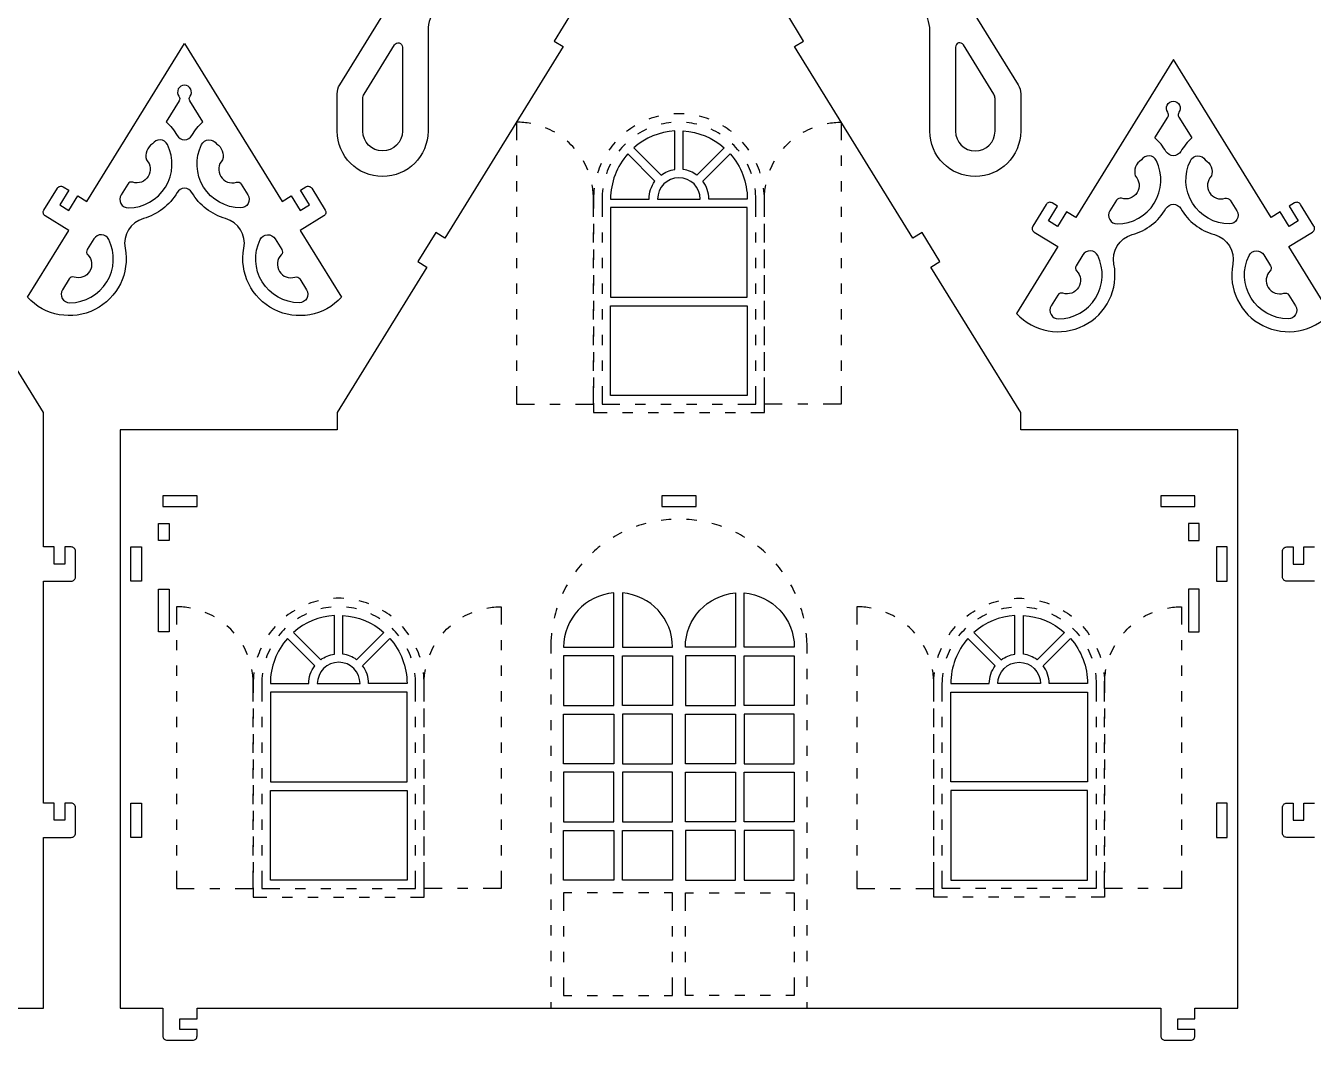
# Model space of a CAD drawing. Extents: x 3733 to 3923, y 1415 to 1537.
# Drawn here: x 3767.9 to 3828.2, y 1414.6 to 1462.1 of the extents above; entities that cross this region are included whole.
import ezdxf

# ---------------------------------------------------------------- set-up
doc = ezdxf.new("R2010")
doc.units = 0
doc.header["$MEASUREMENT"] = 0
doc.layers.add('LAYER1', color=18, linetype='CONTINUOUS')

msp = doc.modelspace()

# ---------------------------------------------------------------- linework, layer by layer
at = {"layer": 'LAYER1'}
for points in [[(3788.07, 1463.47, 0.364346), (3786.746, 1461.894), (3786.746, 1457.186, -1), (3782.493, 1457.186), (3782.493, 1458.938, -0.139213), (3782.612, 1459.359), (3786.697, 1465.972)], [(3810.289, 1465.972), (3814.373, 1459.359, -0.139213), (3814.493, 1458.938), (3814.493, 1457.186, -1), (3810.24, 1457.186), (3810.24, 1461.894, 0.364346), (3808.915, 1463.47, -0.419429)], [(3793.494, 1462.768), (3792.654, 1461.406), (3793.079, 1461.144), (3787.537, 1452.171), (3787.112, 1452.434), (3786.271, 1451.073), (3786.697, 1450.81), (3782.493, 1444.004), (3782.493, 1443.194), (3772.333, 1443.194), (3772.333, 1416.111), (3774.333, 1416.111), (3774.333, 1414.811, 0.414214), (3774.533, 1414.611), (3775.733, 1414.611, 0.414214), (3775.933, 1414.811), (3775.933, 1415.111), (3775.133, 1415.111), (3775.133, 1415.611), (3775.933, 1415.611), (3775.933, 1416.111), (3821.053, 1416.111), (3821.053, 1414.811, 0.414214), (3821.253, 1414.611), (3822.453, 1414.611, 0.414214), (3822.653, 1414.811), (3822.653, 1415.111), (3821.853, 1415.111), (3821.853, 1415.611), (3822.653, 1415.611), (3822.653, 1416.111), (3824.653, 1416.111), (3824.653, 1443.194), (3814.493, 1443.194), (3814.493, 1444.004), (3810.289, 1450.81), (3810.714, 1451.073), (3809.873, 1452.434), (3809.448, 1452.171), (3803.906, 1461.144), (3804.332, 1461.406), (3803.491, 1462.768)], [(3791.555, 1457.542, 0.046286), (3790.893, 1457.604), (3790.893, 1456.767)], [(3797.541, 1457.889, 0.030028), (3797.083, 1457.747)], [(3798.133, 1457.586, 0.033367), (3797.66, 1457.506)], [(3798.733, 1457.996, 0.030028), (3798.253, 1457.996)], [(3799.326, 1457.506, 0.033367), (3798.852, 1457.586)], [(3799.903, 1457.747, 0.030028), (3799.444, 1457.889)], [(3805.43, 1457.542, -0.046286), (3806.093, 1457.604), (3806.093, 1456.767)], [(3792.677, 1457.13, 0.033367), (3792.245, 1457.34)], [(3796.435, 1457.434, 0.030028), (3796.039, 1457.163)], [(3796.98, 1457.271, 0.033367), (3796.559, 1457.04)], [(3800.426, 1457.04, 0.033367), (3800.005, 1457.271)], [(3800.946, 1457.163, 0.030028), (3800.55, 1457.434)], [(3804.308, 1457.13, -0.033367), (3804.74, 1457.34)], [(3793.602, 1456.374, 0.033367), (3793.263, 1456.713)], [(3795.513, 1456.672, 0.030028), (3795.214, 1456.296)], [(3795.994, 1456.595, 0.033367), (3795.671, 1456.24)], [(3801.314, 1456.24, 0.033367), (3800.991, 1456.595)], [(3801.771, 1456.296, 0.030028), (3801.473, 1456.672)], [(3803.383, 1456.374, -0.033367), (3803.722, 1456.713)], [(3794.229, 1455.356, 0.033367), (3794.019, 1455.788)], [(3802.756, 1455.356, -0.033367), (3802.966, 1455.788)], [(3794.857, 1455.671, 0.030028), (3794.683, 1455.224)], [(3795.283, 1455.634, 0.033367), (3795.095, 1455.193)], [(3801.891, 1455.193, 0.033367), (3801.702, 1455.634)], [(3802.302, 1455.224, 0.030028), (3802.128, 1455.671)], [(3794.493, 1453.166), (3794.493, 1454.004, 0.046286), (3794.431, 1454.666)], [(3794.526, 1454.522, 0.03248), (3794.493, 1454.004)], [(3802.493, 1453.567), (3802.493, 1454.004, 0.03248), (3802.459, 1454.522)], [(3802.493, 1453.166), (3802.493, 1454.004, -0.046286), (3802.554, 1454.666)], [(3794.926, 1454.494, 0.03415), (3794.893, 1454.004)], [(3802.093, 1453.166), (3802.093, 1454.004, 0.03415), (3802.059, 1454.494)], [(3766.739, 1416.111), (3768.739, 1416.111), (3768.739, 1424.111), (3770.039, 1424.111, 0.414214), (3770.239, 1424.311), (3770.239, 1425.511, 0.414214), (3770.039, 1425.711), (3769.739, 1425.711), (3769.739, 1424.911), (3769.239, 1424.911), (3769.239, 1425.711), (3768.739, 1425.711), (3768.739, 1436.111), (3770.039, 1436.111, 0.414214), (3770.239, 1436.311), (3770.239, 1437.511, 0.414214), (3770.039, 1437.711), (3769.739, 1437.711), (3769.739, 1436.911), (3769.239, 1436.911), (3769.239, 1437.711), (3768.739, 1437.711), (3768.739, 1444.004), (3764.535, 1450.81)], [(3798.133, 1439.005, 0.020015), (3797.655, 1438.957)], [(3799.33, 1438.957, 0.020015), (3798.853, 1439.005)], [(3795.827, 1438.391, 0.020015), (3795.406, 1438.161)], [(3796.949, 1438.813, 0.020015), (3796.49, 1438.671)], [(3800.495, 1438.671, 0.020015), (3800.036, 1438.813)], [(3801.579, 1438.161, 0.020015), (3801.158, 1438.391)], [(3794.812, 1437.754, 0.020015), (3794.445, 1437.444)], [(3802.54, 1437.444, 0.020015), (3802.173, 1437.754)], [(3828.247, 1436.111), (3826.947, 1436.111, -0.414214), (3826.747, 1436.311), (3826.747, 1437.511, -0.414214), (3826.947, 1437.711), (3827.247, 1437.711), (3827.247, 1436.911), (3827.747, 1436.911), (3827.747, 1437.711), (3828.247, 1437.711)], [(3793.943, 1436.928, 0.020015), (3793.645, 1436.551)], [(3803.34, 1436.551, 0.020015), (3803.042, 1436.928)], [(3793.257, 1435.945, 0.020015), (3793.039, 1435.517)], [(3803.946, 1435.517, 0.020015), (3803.729, 1435.945)], [(3782.803, 1435.304, 0.030028), (3782.323, 1435.304)], [(3814.183, 1435.304, -0.030028), (3814.663, 1435.304)], [(3775.625, 1434.85, 0.046286), (3774.963, 1434.911), (3774.963, 1434.075)], [(3776.747, 1434.438, 0.033367), (3776.315, 1434.648)], [(3780.505, 1434.741, 0.030028), (3780.109, 1434.47)], [(3781.611, 1435.196, 0.030028), (3781.153, 1435.055)], [(3782.203, 1434.893, 0.033367), (3781.73, 1434.814)], [(3783.396, 1434.814, 0.033367), (3782.922, 1434.893)], [(3783.973, 1435.055, 0.030028), (3783.514, 1435.196)], [(3785.016, 1434.47, 0.030028), (3784.62, 1434.741)], [(3788.378, 1434.438, -0.033367), (3788.81, 1434.648)], [(3789.5, 1434.85, -0.046286), (3790.163, 1434.911), (3790.163, 1434.075)], [(3792.779, 1434.846, 0.020015), (3792.651, 1434.383)], [(3804.335, 1434.383, 0.020015), (3804.207, 1434.846)], [(3807.485, 1434.85, 0.046286), (3806.823, 1434.911), (3806.823, 1434.075)], [(3808.607, 1434.438, 0.033367), (3808.175, 1434.648)], [(3811.969, 1434.47, -0.030028), (3812.365, 1434.741)], [(3813.013, 1435.055, -0.030028), (3813.471, 1435.196)], [(3813.59, 1434.814, -0.033367), (3814.063, 1434.893)], [(3814.782, 1434.893, -0.033367), (3815.256, 1434.814)], [(3815.374, 1435.196, -0.030028), (3815.833, 1435.055)], [(3816.48, 1434.741, -0.030028), (3816.876, 1434.47)], [(3820.238, 1434.438, -0.033367), (3820.67, 1434.648)], [(3821.36, 1434.85, -0.046286), (3822.023, 1434.911), (3822.023, 1434.075)], [(3777.672, 1433.682, 0.033367), (3777.333, 1434.021)], [(3781.05, 1434.578, 0.033367), (3780.629, 1434.348)], [(3784.496, 1434.348, 0.033367), (3784.075, 1434.578)], [(3787.453, 1433.682, -0.033367), (3787.792, 1434.021)], [(3809.532, 1433.682, 0.033367), (3809.193, 1434.021)], [(3812.489, 1434.348, -0.033367), (3812.91, 1434.578)], [(3815.935, 1434.578, -0.033367), (3816.356, 1434.348)], [(3819.313, 1433.682, -0.033367), (3819.652, 1434.021)], [(3779.583, 1433.98, 0.030028), (3779.284, 1433.603)], [(3780.064, 1433.903, 0.033367), (3779.741, 1433.547)], [(3785.384, 1433.547, 0.033367), (3785.061, 1433.903)], [(3785.841, 1433.603, 0.030028), (3785.543, 1433.98)], [(3792.529, 1433.673, 0.027472), (3792.493, 1433.015), (3792.493, 1432.729)], [(3804.493, 1432.729), (3804.493, 1433.015, 0.027472), (3804.456, 1433.673)], [(3811.144, 1433.603, -0.030028), (3811.443, 1433.98)], [(3811.601, 1433.547, -0.033367), (3811.924, 1433.903)], [(3816.921, 1433.903, -0.033367), (3817.244, 1433.547)], [(3817.403, 1433.98, -0.030028), (3817.701, 1433.603)], [(3778.299, 1432.664, 0.033367), (3778.089, 1433.096)], [(3778.927, 1432.979, 0.030028), (3778.753, 1432.531)], [(3779.353, 1432.942, 0.033367), (3779.165, 1432.501)], [(3785.961, 1432.501, 0.033367), (3785.772, 1432.942)], [(3786.372, 1432.531, 0.030028), (3786.198, 1432.979)], [(3786.826, 1432.664, -0.033367), (3787.036, 1433.096)], [(3810.159, 1432.664, 0.033367), (3809.949, 1433.096)], [(3810.613, 1432.531, -0.030028), (3810.787, 1432.979)], [(3811.025, 1432.501, -0.033367), (3811.213, 1432.942)], [(3817.632, 1432.942, -0.033367), (3817.82, 1432.501)], [(3818.058, 1432.979, -0.030028), (3818.232, 1432.531)], [(3818.686, 1432.664, -0.033367), (3818.896, 1433.096)], [(3778.563, 1430.474), (3778.563, 1431.311, 0.046286), (3778.501, 1431.974)], [(3778.596, 1431.829, 0.03248), (3778.563, 1431.311)], [(3778.996, 1431.801, 0.03415), (3778.963, 1431.311)], [(3786.163, 1430.474), (3786.163, 1431.311, 0.03415), (3786.129, 1431.801)], [(3786.563, 1430.874), (3786.563, 1431.311, 0.03248), (3786.529, 1431.829)], [(3786.563, 1430.474), (3786.563, 1431.311, -0.046286), (3786.624, 1431.974)], [(3810.423, 1430.474), (3810.423, 1431.311, 0.046286), (3810.361, 1431.974)], [(3810.423, 1430.874), (3810.423, 1431.311, -0.03248), (3810.456, 1431.829)], [(3810.823, 1430.474), (3810.823, 1431.311, -0.03415), (3810.856, 1431.801)], [(3817.989, 1431.801, -0.03415), (3818.023, 1431.311)], [(3818.389, 1431.829, -0.03248), (3818.423, 1431.311)], [(3818.423, 1430.474), (3818.423, 1431.311, -0.046286), (3818.484, 1431.974)], [(3828.247, 1424.111), (3826.947, 1424.111, -0.414214), (3826.747, 1424.311), (3826.747, 1425.511, -0.414214), (3826.947, 1425.711), (3827.247, 1425.711), (3827.247, 1424.911), (3827.747, 1424.911), (3827.747, 1425.711), (3828.247, 1425.711)]]:
    msp.add_lwpolyline(points, format="xyb", dxfattribs=at)
for points in [[(3774.999, 1454.314, -0.195222), (3773.419, 1453.09, 0.390324), (3772.564, 1451.707, -0.755832), (3768.001, 1449.404), (3769.931, 1452.53), (3768.825, 1453.213, -0.414214), (3768.76, 1453.488), (3769.391, 1454.509, -0.414214), (3769.666, 1454.574), (3769.921, 1454.416), (3769.501, 1453.736), (3769.926, 1453.473), (3770.347, 1454.154), (3770.772, 1453.891), (3775.345, 1461.294), (3779.918, 1453.891), (3780.343, 1454.154), (3780.763, 1453.473), (3781.189, 1453.736), (3780.768, 1454.416), (3781.024, 1454.574, -0.414214), (3781.299, 1454.509), (3781.929, 1453.488, -0.414214), (3781.864, 1453.213), (3780.758, 1452.53), (3782.689, 1449.404, -0.755832), (3778.125, 1451.707, 0.390324), (3777.271, 1453.09, -0.195222), (3775.691, 1454.314, 0.575498)], [(3783.693, 1457.186), (3783.693, 1458.711, -0.139213), (3783.752, 1458.921), (3785.176, 1461.226, -0.755599), (3785.546, 1461.121), (3785.546, 1457.186, -1)], [(3813.293, 1457.186), (3813.293, 1458.711, 0.139213), (3813.233, 1458.921), (3811.81, 1461.226, 0.755599), (3811.44, 1461.121), (3811.44, 1457.186, 1)], [(3821.986, 1453.561, 0.195222), (3823.567, 1452.338, -0.390324), (3824.421, 1450.955, 0.755832), (3828.985, 1448.652), (3827.054, 1451.777), (3828.16, 1452.46, 0.414214), (3828.225, 1452.736), (3827.595, 1453.757, 0.414214), (3827.319, 1453.822), (3827.064, 1453.664), (3827.484, 1452.983), (3827.059, 1452.721), (3826.639, 1453.401), (3826.213, 1453.139), (3821.641, 1460.542), (3817.068, 1453.139), (3816.642, 1453.401), (3816.222, 1452.721), (3815.797, 1452.983), (3816.217, 1453.664), (3815.962, 1453.822, 0.414214), (3815.686, 1453.757), (3815.056, 1452.736, 0.414214), (3815.121, 1452.46), (3816.227, 1451.777), (3814.296, 1448.652, 0.755832), (3818.86, 1450.955, -0.390324), (3819.714, 1452.338, 0.195222), (3821.295, 1453.561, -0.575498)], [(3774.999, 1456.983, 0.575498), (3775.691, 1456.983, -0.077363), (3776.205, 1457.618), (3775.6, 1458.598, -0.303894), (3775.608, 1458.82, 0.612281), (3775.345, 1459.336, 0.612281), (3775.081, 1458.82, -0.303894), (3775.09, 1458.598), (3774.485, 1457.618, -0.077363)], [(3821.986, 1456.231, -0.575498), (3821.295, 1456.231, 0.077363), (3820.78, 1456.866), (3821.385, 1457.845, 0.303894), (3821.377, 1458.068, -0.612281), (3821.641, 1458.584, -0.612281), (3821.904, 1458.068, 0.303894), (3821.896, 1457.845), (3822.501, 1456.866, 0.077363)], [(3796.376, 1456.403), (3797.654, 1455.125, -0.125326), (3798.293, 1455.389), (3798.293, 1457.197, 0.166595)], [(3798.693, 1457.197, -0.166595), (3800.61, 1456.403), (3799.331, 1455.125, 0.125326), (3798.693, 1455.389)], [(3772.375, 1454.202, 0.589932), (3772.718, 1453.592, 0.55259), (3774.548, 1456.555, 0.589932), (3773.849, 1456.589, 0.344768), (3773.563, 1455.837, -0.782555), (3772.918, 1454.794, 0.344768), (3772.687, 1454.708)], [(3778.315, 1454.202, -0.589932), (3777.972, 1453.592, -0.55259), (3776.141, 1456.555, -0.589932), (3776.841, 1456.589, -0.344768), (3777.126, 1455.837, 0.782555), (3777.771, 1454.794, -0.344768), (3778.002, 1454.708)], [(3796.093, 1456.121, 0.182708), (3795.293, 1454.004), (3797.093, 1454.004, -0.161906), (3797.371, 1454.842)], [(3800.892, 1456.121, -0.182708), (3801.693, 1454.004), (3799.893, 1454.004, 0.161906), (3799.614, 1454.842)], [(3818.67, 1453.45, 0.589932), (3819.014, 1452.839, 0.55259), (3820.844, 1455.802, 0.589932), (3820.144, 1455.836, 0.344768), (3819.859, 1455.085, -0.782555), (3819.214, 1454.041, 0.344768), (3818.983, 1453.956)], [(3824.611, 1453.45, -0.589932), (3824.267, 1452.839, -0.55259), (3822.437, 1455.802, -0.589932), (3823.137, 1455.836, -0.344768), (3823.422, 1455.085, 0.782555), (3824.067, 1454.041, -0.344768), (3824.298, 1453.956)], [(3799.493, 1454.004, 1), (3797.493, 1454.004)], [(3769.941, 1450.263), (3769.629, 1449.756, 0.589932), (3769.972, 1449.146, 0.55259), (3771.802, 1452.109, 0.589932), (3771.103, 1452.143), (3770.79, 1451.637, 0.344768), (3770.817, 1451.392, -0.782555), (3770.173, 1450.348, 0.344768)], [(3780.748, 1450.263), (3781.061, 1449.756, -0.589932), (3780.717, 1449.146, -0.55259), (3778.887, 1452.109, -0.589932), (3779.587, 1452.143), (3779.899, 1451.637, -0.344768), (3779.872, 1451.392, 0.782555), (3780.517, 1450.348, -0.344768)], [(3816.237, 1449.51), (3815.924, 1449.004, 0.589932), (3816.268, 1448.394, 0.55259), (3818.098, 1451.357, 0.589932), (3817.399, 1451.391), (3817.086, 1450.884, 0.344768), (3817.113, 1450.639, -0.782555), (3816.468, 1449.595, 0.344768)], [(3827.044, 1449.51), (3827.357, 1449.004, -0.589932), (3827.013, 1448.394, -0.55259), (3825.183, 1451.357, -0.589932), (3825.882, 1451.391), (3826.195, 1450.884, -0.344768), (3826.168, 1450.639, 0.782555), (3826.813, 1449.595, -0.344768)], [(3795.443, 1433.015), (3795.443, 1435.558, 0.3914), (3793.093, 1433.015)], [(3795.843, 1433.015), (3798.193, 1433.015, 0.3914), (3795.843, 1435.558)], [(3801.143, 1433.015), (3798.793, 1433.015, -0.3914), (3801.143, 1435.558)], [(3801.543, 1433.015), (3801.543, 1435.558, -0.3914), (3803.893, 1433.015)], [(3780.446, 1433.711), (3781.724, 1432.432, -0.125326), (3782.363, 1432.697), (3782.363, 1434.505, 0.166595)], [(3782.763, 1434.505, -0.166595), (3784.68, 1433.711), (3783.401, 1432.432, 0.125326), (3782.763, 1432.697)], [(3814.223, 1434.505, 0.166595), (3812.306, 1433.711), (3813.584, 1432.432, -0.125326), (3814.223, 1432.697)], [(3816.539, 1433.711), (3815.261, 1432.432, 0.125326), (3814.623, 1432.697), (3814.623, 1434.505, -0.166595)], [(3780.163, 1433.428, 0.182708), (3779.363, 1431.311), (3781.163, 1431.311, -0.161906), (3781.441, 1432.15)], [(3784.962, 1433.428, -0.182708), (3785.763, 1431.311), (3783.963, 1431.311, 0.161906), (3783.684, 1432.15)], [(3812.023, 1433.428, 0.182708), (3811.223, 1431.311), (3813.023, 1431.311, -0.161906), (3813.301, 1432.15)], [(3816.822, 1433.428, -0.182708), (3817.623, 1431.311), (3815.823, 1431.311, 0.161906), (3815.544, 1432.15)], [(3783.563, 1431.311, 1), (3781.563, 1431.311)], [(3813.423, 1431.311, -1), (3815.423, 1431.311)]]:
    msp.add_lwpolyline(points, format="xyb", close=True, dxfattribs=at)
for points in [[(3790.893, 1456.047), (3790.893, 1455.567)], [(3806.093, 1456.047), (3806.093, 1455.567)], [(3790.893, 1454.846), (3790.893, 1454.366)], [(3806.093, 1454.846), (3806.093, 1454.366)], [(3794.493, 1454.004), (3794.493, 1453.567)], [(3794.893, 1454.004), (3794.893, 1453.166)], [(3790.893, 1453.645), (3790.893, 1453.165)], [(3806.093, 1453.645), (3806.093, 1453.165)], [(3794.493, 1452.846), (3794.493, 1452.366)], [(3802.493, 1452.366), (3802.493, 1452.846)], [(3790.893, 1452.445), (3790.893, 1451.964)], [(3794.493, 1451.965), (3794.493, 1452.446)], [(3794.893, 1452.446), (3794.893, 1451.965)], [(3802.093, 1451.965), (3802.093, 1452.446)], [(3802.493, 1451.965), (3802.493, 1452.446)], [(3806.093, 1452.445), (3806.093, 1451.964)], [(3794.493, 1451.645), (3794.493, 1451.165)], [(3802.493, 1451.165), (3802.493, 1451.645)], [(3790.893, 1451.244), (3790.893, 1450.764)], [(3794.493, 1450.765), (3794.493, 1451.245)], [(3794.893, 1451.245), (3794.893, 1450.765)], [(3802.093, 1450.765), (3802.093, 1451.245)], [(3802.493, 1450.765), (3802.493, 1451.245)], [(3806.093, 1451.244), (3806.093, 1450.764)], [(3794.493, 1450.445), (3794.493, 1449.964)], [(3802.493, 1449.964), (3802.493, 1450.445)], [(3790.893, 1450.043), (3790.893, 1449.563)], [(3794.493, 1449.564), (3794.493, 1450.044)], [(3794.893, 1450.044), (3794.893, 1449.564)], [(3802.093, 1449.564), (3802.093, 1450.044)], [(3802.493, 1449.564), (3802.493, 1450.044)], [(3806.093, 1450.043), (3806.093, 1449.563)], [(3794.493, 1449.244), (3794.493, 1448.764)], [(3802.493, 1448.764), (3802.493, 1449.244)], [(3790.893, 1448.842), (3790.893, 1448.362)], [(3794.493, 1448.363), (3794.493, 1448.843)], [(3794.893, 1448.843), (3794.893, 1448.363)], [(3802.093, 1448.363), (3802.093, 1448.843)], [(3802.493, 1448.363), (3802.493, 1448.843)], [(3806.093, 1448.842), (3806.093, 1448.362)], [(3794.493, 1448.043), (3794.493, 1447.563)], [(3802.493, 1447.563), (3802.493, 1448.043)], [(3790.893, 1447.642), (3790.893, 1447.161)], [(3794.493, 1447.162), (3794.493, 1447.643)], [(3794.893, 1447.643), (3794.893, 1447.162)], [(3802.093, 1447.162), (3802.093, 1447.643)], [(3802.493, 1447.162), (3802.493, 1447.643)], [(3806.093, 1447.642), (3806.093, 1447.161)], [(3794.493, 1446.842), (3794.493, 1446.362)], [(3802.493, 1446.362), (3802.493, 1446.842)], [(3790.893, 1446.441), (3790.893, 1445.96)], [(3794.493, 1445.962), (3794.493, 1446.442)], [(3794.893, 1446.442), (3794.893, 1445.962)], [(3802.093, 1445.962), (3802.093, 1446.442)], [(3802.493, 1445.962), (3802.493, 1446.442)], [(3806.093, 1446.441), (3806.093, 1445.96)], [(3794.493, 1445.642), (3794.493, 1445.161)], [(3802.493, 1445.161), (3802.493, 1445.642)], [(3790.893, 1445.24), (3790.893, 1444.404)], [(3793.653, 1444.404), (3794.493, 1444.404), (3794.493, 1445.241)], [(3794.893, 1445.241), (3794.893, 1444.404), (3795.731, 1444.404)], [(3801.254, 1444.404), (3802.093, 1444.404), (3802.093, 1445.241)], [(3803.332, 1444.404), (3802.493, 1444.404), (3802.493, 1445.241)], [(3806.093, 1445.24), (3806.093, 1444.404)], [(3790.893, 1444.404), (3791.732, 1444.404)], [(3792.452, 1444.404), (3792.933, 1444.404)], [(3794.493, 1444.441), (3794.493, 1444.004), (3795.13, 1444.004)], [(3796.451, 1444.404), (3796.932, 1444.404)], [(3797.652, 1444.404), (3798.132, 1444.404)], [(3798.853, 1444.404), (3799.333, 1444.404)], [(3800.054, 1444.404), (3800.534, 1444.404)], [(3801.855, 1444.004), (3802.493, 1444.004), (3802.493, 1444.441)], [(3804.533, 1444.404), (3804.052, 1444.404)], [(3806.093, 1444.404), (3805.253, 1444.404)], [(3795.851, 1444.004), (3796.331, 1444.004)], [(3797.052, 1444.004), (3797.532, 1444.004)], [(3798.252, 1444.004), (3798.733, 1444.004)], [(3799.453, 1444.004), (3799.934, 1444.004)], [(3800.654, 1444.004), (3801.134, 1444.004)], [(3774.963, 1433.354), (3774.963, 1432.874)], [(3790.163, 1433.354), (3790.163, 1432.874)], [(3806.823, 1433.354), (3806.823, 1432.874)], [(3822.023, 1433.354), (3822.023, 1432.874)], [(3774.963, 1432.154), (3774.963, 1431.673)], [(3790.163, 1432.154), (3790.163, 1431.673)], [(3792.493, 1432.008), (3792.493, 1431.528)], [(3804.493, 1431.528), (3804.493, 1432.008)], [(3806.823, 1432.154), (3806.823, 1431.673)], [(3822.023, 1432.154), (3822.023, 1431.673)], [(3778.563, 1431.311), (3778.563, 1430.874)], [(3778.963, 1431.311), (3778.963, 1430.474)], [(3818.023, 1431.311), (3818.023, 1430.474)], [(3818.423, 1431.311), (3818.423, 1430.874)], [(3774.963, 1430.953), (3774.963, 1430.473)], [(3790.163, 1430.953), (3790.163, 1430.473)], [(3792.493, 1430.807), (3792.493, 1430.327)], [(3804.493, 1430.327), (3804.493, 1430.807)], [(3806.823, 1430.953), (3806.823, 1430.473)], [(3822.023, 1430.953), (3822.023, 1430.473)], [(3778.563, 1430.154), (3778.563, 1429.673)], [(3786.563, 1429.673), (3786.563, 1430.154)], [(3810.423, 1429.673), (3810.423, 1430.154)], [(3818.423, 1430.154), (3818.423, 1429.673)], [(3774.963, 1429.752), (3774.963, 1429.272)], [(3778.563, 1429.273), (3778.563, 1429.753)], [(3778.963, 1429.753), (3778.963, 1429.273)], [(3786.163, 1429.273), (3786.163, 1429.753)], [(3786.563, 1429.273), (3786.563, 1429.753)], [(3790.163, 1429.752), (3790.163, 1429.272)], [(3792.493, 1429.607), (3792.493, 1429.126)], [(3804.493, 1429.126), (3804.493, 1429.607)], [(3806.823, 1429.752), (3806.823, 1429.272)], [(3810.423, 1429.273), (3810.423, 1429.753)], [(3810.823, 1429.273), (3810.823, 1429.753)], [(3818.023, 1429.753), (3818.023, 1429.273)], [(3818.423, 1429.273), (3818.423, 1429.753)], [(3822.023, 1429.752), (3822.023, 1429.272)], [(3778.563, 1428.953), (3778.563, 1428.473)], [(3786.563, 1428.473), (3786.563, 1428.953)], [(3810.423, 1428.473), (3810.423, 1428.953)], [(3818.423, 1428.953), (3818.423, 1428.473)], [(3774.963, 1428.551), (3774.963, 1428.071)], [(3778.563, 1428.072), (3778.563, 1428.553)], [(3778.963, 1428.553), (3778.963, 1428.072)], [(3786.163, 1428.072), (3786.163, 1428.553)], [(3786.563, 1428.072), (3786.563, 1428.553)], [(3790.163, 1428.551), (3790.163, 1428.071)], [(3792.493, 1428.406), (3792.493, 1427.925)], [(3804.493, 1427.925), (3804.493, 1428.406)], [(3806.823, 1428.551), (3806.823, 1428.071)], [(3810.423, 1428.072), (3810.423, 1428.553)], [(3810.823, 1428.072), (3810.823, 1428.553)], [(3818.023, 1428.553), (3818.023, 1428.072)], [(3818.423, 1428.072), (3818.423, 1428.553)], [(3822.023, 1428.551), (3822.023, 1428.071)], [(3778.563, 1427.752), (3778.563, 1427.272)], [(3786.563, 1427.272), (3786.563, 1427.752)], [(3810.423, 1427.272), (3810.423, 1427.752)], [(3818.423, 1427.752), (3818.423, 1427.272)], [(3774.963, 1427.351), (3774.963, 1426.87)], [(3778.563, 1426.872), (3778.563, 1427.352)], [(3778.963, 1427.352), (3778.963, 1426.872)], [(3786.163, 1426.872), (3786.163, 1427.352)], [(3786.563, 1426.872), (3786.563, 1427.352)], [(3790.163, 1427.351), (3790.163, 1426.87)], [(3792.493, 1427.205), (3792.493, 1426.725)], [(3804.493, 1426.725), (3804.493, 1427.205)], [(3806.823, 1427.351), (3806.823, 1426.87)], [(3810.423, 1426.872), (3810.423, 1427.352)], [(3810.823, 1426.872), (3810.823, 1427.352)], [(3818.023, 1427.352), (3818.023, 1426.872)], [(3818.423, 1426.872), (3818.423, 1427.352)], [(3822.023, 1427.351), (3822.023, 1426.87)], [(3778.563, 1426.551), (3778.563, 1426.071)], [(3786.563, 1426.071), (3786.563, 1426.551)], [(3810.423, 1426.071), (3810.423, 1426.551)], [(3818.423, 1426.551), (3818.423, 1426.071)], [(3774.963, 1426.15), (3774.963, 1425.67)], [(3778.563, 1425.671), (3778.563, 1426.151)], [(3778.963, 1426.151), (3778.963, 1425.671)], [(3786.163, 1425.671), (3786.163, 1426.151)], [(3786.563, 1425.671), (3786.563, 1426.151)], [(3790.163, 1426.15), (3790.163, 1425.67)], [(3792.493, 1426.004), (3792.493, 1425.524)], [(3804.493, 1425.524), (3804.493, 1426.004)], [(3806.823, 1426.15), (3806.823, 1425.67)], [(3810.423, 1425.671), (3810.423, 1426.151)], [(3810.823, 1425.671), (3810.823, 1426.151)], [(3818.023, 1426.151), (3818.023, 1425.671)], [(3818.423, 1425.671), (3818.423, 1426.151)], [(3822.023, 1426.15), (3822.023, 1425.67)], [(3778.563, 1425.351), (3778.563, 1424.87)], [(3786.563, 1424.87), (3786.563, 1425.351)], [(3810.423, 1424.87), (3810.423, 1425.351)], [(3818.423, 1425.351), (3818.423, 1424.87)], [(3774.963, 1424.949), (3774.963, 1424.469)], [(3778.563, 1424.47), (3778.563, 1424.95)], [(3778.963, 1424.95), (3778.963, 1424.47)], [(3786.163, 1424.47), (3786.163, 1424.95)], [(3786.563, 1424.47), (3786.563, 1424.95)], [(3790.163, 1424.949), (3790.163, 1424.469)], [(3792.493, 1424.803), (3792.493, 1424.323)], [(3804.493, 1424.323), (3804.493, 1424.803)], [(3806.823, 1424.949), (3806.823, 1424.469)], [(3810.423, 1424.47), (3810.423, 1424.95)], [(3810.823, 1424.47), (3810.823, 1424.95)], [(3818.023, 1424.95), (3818.023, 1424.47)], [(3818.423, 1424.47), (3818.423, 1424.95)], [(3822.023, 1424.949), (3822.023, 1424.469)], [(3778.563, 1424.15), (3778.563, 1423.67)], [(3786.563, 1423.67), (3786.563, 1424.15)], [(3810.423, 1423.67), (3810.423, 1424.15)], [(3818.423, 1424.15), (3818.423, 1423.67)], [(3774.963, 1423.748), (3774.963, 1423.268)], [(3778.563, 1423.269), (3778.563, 1423.75)], [(3778.963, 1423.75), (3778.963, 1423.269)], [(3786.163, 1423.269), (3786.163, 1423.75)], [(3786.563, 1423.269), (3786.563, 1423.75)], [(3790.163, 1423.748), (3790.163, 1423.268)], [(3792.493, 1423.603), (3792.493, 1423.122)], [(3804.493, 1423.122), (3804.493, 1423.603)], [(3806.823, 1423.748), (3806.823, 1423.268)], [(3810.423, 1423.269), (3810.423, 1423.75)], [(3810.823, 1423.269), (3810.823, 1423.75)], [(3818.023, 1423.75), (3818.023, 1423.269)], [(3818.423, 1423.269), (3818.423, 1423.75)], [(3822.023, 1423.748), (3822.023, 1423.268)], [(3778.563, 1422.949), (3778.563, 1422.469)], [(3786.563, 1422.469), (3786.563, 1422.949)], [(3810.423, 1422.469), (3810.423, 1422.949)], [(3818.423, 1422.949), (3818.423, 1422.469)], [(3774.963, 1422.548), (3774.963, 1421.711)], [(3777.723, 1421.711), (3778.563, 1421.711), (3778.563, 1422.549)], [(3778.963, 1422.549), (3778.963, 1421.711), (3779.801, 1421.711)], [(3785.324, 1421.711), (3786.163, 1421.711), (3786.163, 1422.549)], [(3787.402, 1421.711), (3786.563, 1421.711), (3786.563, 1422.549)], [(3790.163, 1422.548), (3790.163, 1421.711)], [(3792.493, 1422.402), (3792.493, 1421.922)], [(3804.493, 1421.922), (3804.493, 1422.402)], [(3806.823, 1422.548), (3806.823, 1421.711)], [(3809.583, 1421.711), (3810.423, 1421.711), (3810.423, 1422.549)], [(3811.661, 1421.711), (3810.823, 1421.711), (3810.823, 1422.549)], [(3818.023, 1422.549), (3818.023, 1421.711), (3817.184, 1421.711)], [(3819.262, 1421.711), (3818.423, 1421.711), (3818.423, 1422.549)], [(3822.023, 1422.548), (3822.023, 1421.711)], [(3774.963, 1421.711), (3775.802, 1421.711)], [(3776.523, 1421.711), (3777.003, 1421.711)], [(3778.563, 1421.748), (3778.563, 1421.311), (3779.201, 1421.311)], [(3780.521, 1421.711), (3781.002, 1421.711)], [(3781.722, 1421.711), (3782.202, 1421.711)], [(3782.923, 1421.711), (3783.403, 1421.711)], [(3784.124, 1421.711), (3784.604, 1421.711)], [(3785.925, 1421.311), (3786.563, 1421.311), (3786.563, 1421.748)], [(3788.603, 1421.711), (3788.123, 1421.711)], [(3790.163, 1421.711), (3789.323, 1421.711)], [(3793.481, 1421.511), (3793.093, 1421.511), (3793.093, 1420.672)], [(3794.682, 1421.511), (3794.202, 1421.511)], [(3795.883, 1421.511), (3795.402, 1421.511)], [(3797.084, 1421.511), (3796.603, 1421.511)], [(3798.193, 1420.672), (3798.193, 1421.511), (3797.804, 1421.511)], [(3798.793, 1420.672), (3798.793, 1421.511), (3799.181, 1421.511)], [(3799.902, 1421.511), (3800.382, 1421.511)], [(3801.102, 1421.511), (3801.583, 1421.511)], [(3802.303, 1421.511), (3802.784, 1421.511)], [(3803.504, 1421.511), (3803.893, 1421.511), (3803.893, 1420.672)], [(3806.823, 1421.711), (3807.662, 1421.711)], [(3808.382, 1421.711), (3808.863, 1421.711)], [(3811.06, 1421.311), (3810.423, 1421.311), (3810.423, 1421.748)], [(3812.862, 1421.711), (3812.381, 1421.711)], [(3814.062, 1421.711), (3813.582, 1421.711)], [(3815.263, 1421.711), (3814.783, 1421.711)], [(3816.464, 1421.711), (3815.984, 1421.711)], [(3818.423, 1421.748), (3818.423, 1421.311), (3817.785, 1421.311)], [(3820.463, 1421.711), (3819.982, 1421.711)], [(3822.023, 1421.711), (3821.183, 1421.711)], [(3779.921, 1421.311), (3780.401, 1421.311)], [(3781.122, 1421.311), (3781.602, 1421.311)], [(3782.323, 1421.311), (3782.803, 1421.311)], [(3783.523, 1421.311), (3784.004, 1421.311)], [(3784.724, 1421.311), (3785.204, 1421.311)], [(3792.493, 1421.201), (3792.493, 1420.721)], [(3804.493, 1420.721), (3804.493, 1421.201)], [(3812.261, 1421.311), (3811.781, 1421.311)], [(3813.462, 1421.311), (3812.982, 1421.311)], [(3814.663, 1421.311), (3814.182, 1421.311)], [(3815.864, 1421.311), (3815.383, 1421.311)], [(3817.064, 1421.311), (3816.584, 1421.311)], [(3792.493, 1420), (3792.493, 1419.52)], [(3793.093, 1419.952), (3793.093, 1419.472)], [(3798.193, 1419.472), (3798.193, 1419.952)], [(3798.793, 1419.472), (3798.793, 1419.952)], [(3803.893, 1419.952), (3803.893, 1419.472)], [(3804.493, 1419.52), (3804.493, 1420)], [(3792.493, 1418.8), (3792.493, 1418.319)], [(3793.093, 1418.751), (3793.093, 1418.271)], [(3798.193, 1418.271), (3798.193, 1418.751)], [(3798.793, 1418.271), (3798.793, 1418.751)], [(3803.893, 1418.751), (3803.893, 1418.271)], [(3804.493, 1418.319), (3804.493, 1418.8)], [(3792.493, 1417.599), (3792.493, 1417.119)], [(3793.093, 1417.55), (3793.093, 1416.711)], [(3797.804, 1416.711), (3798.193, 1416.711), (3798.193, 1417.55)], [(3799.181, 1416.711), (3798.793, 1416.711), (3798.793, 1417.55)], [(3803.893, 1417.55), (3803.893, 1416.711)], [(3804.493, 1417.119), (3804.493, 1417.599)], [(3793.093, 1416.711), (3793.481, 1416.711)], [(3794.202, 1416.711), (3794.682, 1416.711)], [(3795.402, 1416.711), (3795.883, 1416.711)], [(3796.603, 1416.711), (3797.084, 1416.711)], [(3800.382, 1416.711), (3799.902, 1416.711)], [(3801.583, 1416.711), (3801.102, 1416.711)], [(3802.784, 1416.711), (3802.303, 1416.711)], [(3803.893, 1416.711), (3803.504, 1416.711)], [(3792.493, 1416.398), (3792.493, 1416.111), (3793.329, 1416.111)], [(3794.05, 1416.111), (3794.53, 1416.111)], [(3795.251, 1416.111), (3795.731, 1416.111)], [(3796.451, 1416.111), (3796.932, 1416.111)], [(3797.652, 1416.111), (3798.132, 1416.111)], [(3798.853, 1416.111), (3799.333, 1416.111)], [(3800.054, 1416.111), (3800.534, 1416.111)], [(3801.254, 1416.111), (3801.735, 1416.111)], [(3802.455, 1416.111), (3802.935, 1416.111)], [(3803.656, 1416.111), (3804.493, 1416.111)], [(3804.493, 1416.111), (3804.493, 1416.398)]]:
    msp.add_lwpolyline(points, dxfattribs=at)
for points in [[(3801.693, 1453.604), (3795.293, 1453.604), (3795.293, 1449.404), (3801.693, 1449.404)], [(3801.693, 1449.004), (3801.693, 1444.804), (3795.293, 1444.804), (3795.293, 1449.004)], [(3774.333, 1440.111), (3774.333, 1439.611), (3775.933, 1439.611), (3775.933, 1440.111)], [(3797.693, 1440.111), (3797.693, 1439.611), (3799.293, 1439.611), (3799.293, 1440.111)], [(3821.053, 1440.111), (3821.053, 1439.611), (3822.653, 1439.611), (3822.653, 1440.111)], [(3774.133, 1438.811), (3774.633, 1438.811), (3774.633, 1438.011), (3774.133, 1438.011)], [(3822.853, 1438.811), (3822.353, 1438.811), (3822.353, 1438.011), (3822.853, 1438.011)], [(3772.833, 1437.711), (3773.333, 1437.711), (3773.333, 1436.111), (3772.833, 1436.111)], [(3824.153, 1437.711), (3823.653, 1437.711), (3823.653, 1436.111), (3824.153, 1436.111)], [(3774.133, 1435.731), (3774.633, 1435.731), (3774.633, 1433.731), (3774.133, 1433.731)], [(3822.853, 1435.731), (3822.353, 1435.731), (3822.353, 1433.731), (3822.853, 1433.731)], [(3793.093, 1432.615), (3793.093, 1430.289), (3795.443, 1430.289), (3795.443, 1432.615)], [(3798.193, 1432.615), (3798.193, 1430.289), (3795.843, 1430.289), (3795.843, 1432.615)], [(3798.793, 1432.615), (3798.793, 1430.289), (3801.143, 1430.289), (3801.143, 1432.615)], [(3803.893, 1432.615), (3803.893, 1430.289), (3801.543, 1430.289), (3801.543, 1432.615)], [(3785.763, 1430.911), (3779.363, 1430.911), (3779.363, 1426.711), (3785.763, 1426.711)], [(3811.223, 1430.911), (3817.623, 1430.911), (3817.623, 1426.711), (3811.223, 1426.711)], [(3795.443, 1427.563), (3793.093, 1427.563), (3793.093, 1429.889), (3795.443, 1429.889)], [(3795.843, 1429.889), (3795.843, 1427.563), (3798.193, 1427.563), (3798.193, 1429.889)], [(3801.143, 1429.889), (3801.143, 1427.563), (3798.793, 1427.563), (3798.793, 1429.889)], [(3801.543, 1427.563), (3803.893, 1427.563), (3803.893, 1429.889), (3801.543, 1429.889)], [(3795.443, 1427.163), (3793.093, 1427.163), (3793.093, 1424.837), (3795.443, 1424.837)], [(3798.193, 1424.837), (3798.193, 1427.163), (3795.843, 1427.163), (3795.843, 1424.837)], [(3798.793, 1424.837), (3798.793, 1427.163), (3801.143, 1427.163), (3801.143, 1424.837)], [(3801.543, 1427.163), (3803.893, 1427.163), (3803.893, 1424.837), (3801.543, 1424.837)], [(3785.763, 1426.311), (3785.763, 1422.111), (3779.363, 1422.111), (3779.363, 1426.311)], [(3811.223, 1426.311), (3811.223, 1422.111), (3817.623, 1422.111), (3817.623, 1426.311)], [(3772.833, 1425.711), (3773.333, 1425.711), (3773.333, 1424.111), (3772.833, 1424.111)], [(3824.153, 1425.711), (3823.653, 1425.711), (3823.653, 1424.111), (3824.153, 1424.111)], [(3795.443, 1422.111), (3793.093, 1422.111), (3793.093, 1424.437), (3795.443, 1424.437)], [(3795.843, 1424.437), (3798.193, 1424.437), (3798.193, 1422.111), (3795.843, 1422.111)], [(3801.143, 1424.437), (3798.793, 1424.437), (3798.793, 1422.111), (3801.143, 1422.111)], [(3801.543, 1422.111), (3803.893, 1422.111), (3803.893, 1424.437), (3801.543, 1424.437)]]:
    msp.add_lwpolyline(points, close=True, dxfattribs=at)

doc.saveas('drawing.dxf')
